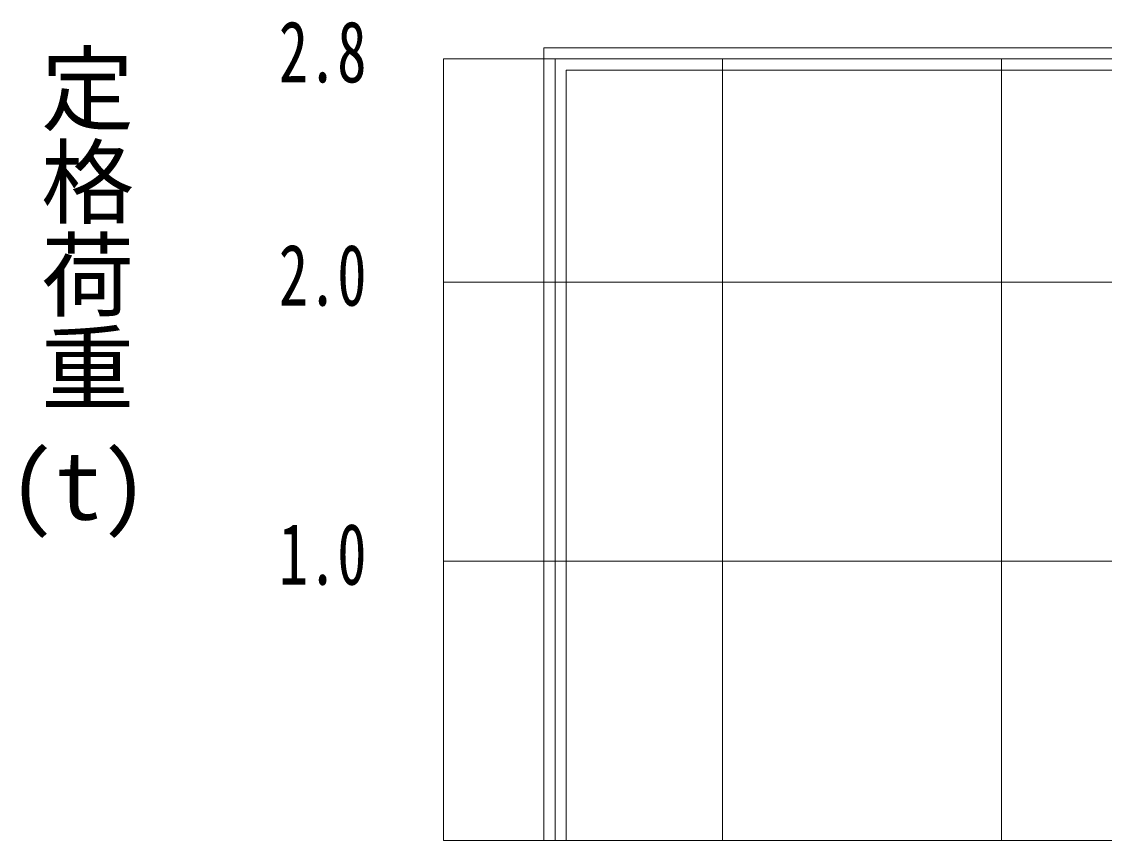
# Model space of a CAD drawing. Units: millimetres, scale not verified. Extents: x -27006 to 26751, y -37046 to 42575.
# Drawn here: x -14322 to -7339, y 30074 to 35355 of the extents above; entities that cross this region are included whole.
import ezdxf
from ezdxf.enums import TextEntityAlignment as Align

# ---------------------------------------------------------------- set-up
doc = ezdxf.new("R2010")
doc.units = ezdxf.units.MM
doc.header["$LTSCALE"] = 100
doc.layers.add('0-2_05 寸法', color=7, linetype='Continuous', lineweight=18)
doc.styles.add('@ＭＳ ゴシック', font='')
doc.styles.add('ＭＳ ゴシック', font='')
doc.styles.get('@ＭＳ ゴシック').set_extended_font_data('@MS Gothic')
doc.styles.get('ＭＳ ゴシック').set_extended_font_data('MS Gothic')

msp = doc.modelspace()

# ---------------------------------------------------------------- linework, layer by layer
at = {"layer": '0-2_05 寸法'}
for p, q in [((-10953.9, 30074.5), (-10953.9, 35186.5)), ((-6129.9, 35186.5), (-10953.9, 35186.5)), ((-11601.9, 30074.5), (-11601.9, 35114.5)), ((-11601.9, 35114.5), (-10881.9, 35114.5)), ((-10881.9, 30074.5), (-10881.9, 35114.5)), ((-6201.9, 35114.5), (-10881.9, 35114.5)), ((-9801.9, 30074.5), (-9801.9, 35114.5)), ((-8001.9, 30074.5), (-8001.9, 35114.5)), ((-10809.9, 30074.5), (-10809.9, 35042.5)), ((-6273.9, 35042.5), (-10809.9, 35042.5)), ((-11601.9, 33674.5), (-4581.9, 33674.5)), ((-11601.9, 31874.5), (-441.9, 31874.5)), ((-11601.9, 30074.5), (-441.9, 30074.5)), ((-10953.9, 30074.5), (-10809.9, 30074.5))]:
    msp.add_line(p, q, dxfattribs=at)

# ---------------------------------------------------------------- texts
at = {"layer": '0-2_05 寸法', "style": 'ＭＳ ゴシック', "width": 0.7}
for s, p in [('2.8', (-12663.9, 34844.5)), ('2.0', (-12663.9, 33404.5)), ('1.0', (-12663.9, 31604.5))]:
    msp.add_text(s, height=395.9, dxfattribs=at).set_placement(p, align=Align.BOTTOM_LEFT)
at = {"layer": '0-2_05 寸法', "style": '@ＭＳ ゴシック'}
msp.add_text('定格荷重', height=439.9, rotation=270, dxfattribs=at).set_placement((-14256.8, 35227.4), align=Align.BOTTOM_LEFT)
at = {"layer": '0-2_05 寸法', "style": 'ＭＳ ゴシック'}
msp.add_text('(t)', height=439.9, dxfattribs=at).set_placement((-14406.6, 32010.3), align=Align.BOTTOM_LEFT)

doc.saveas('drawing.dxf')
